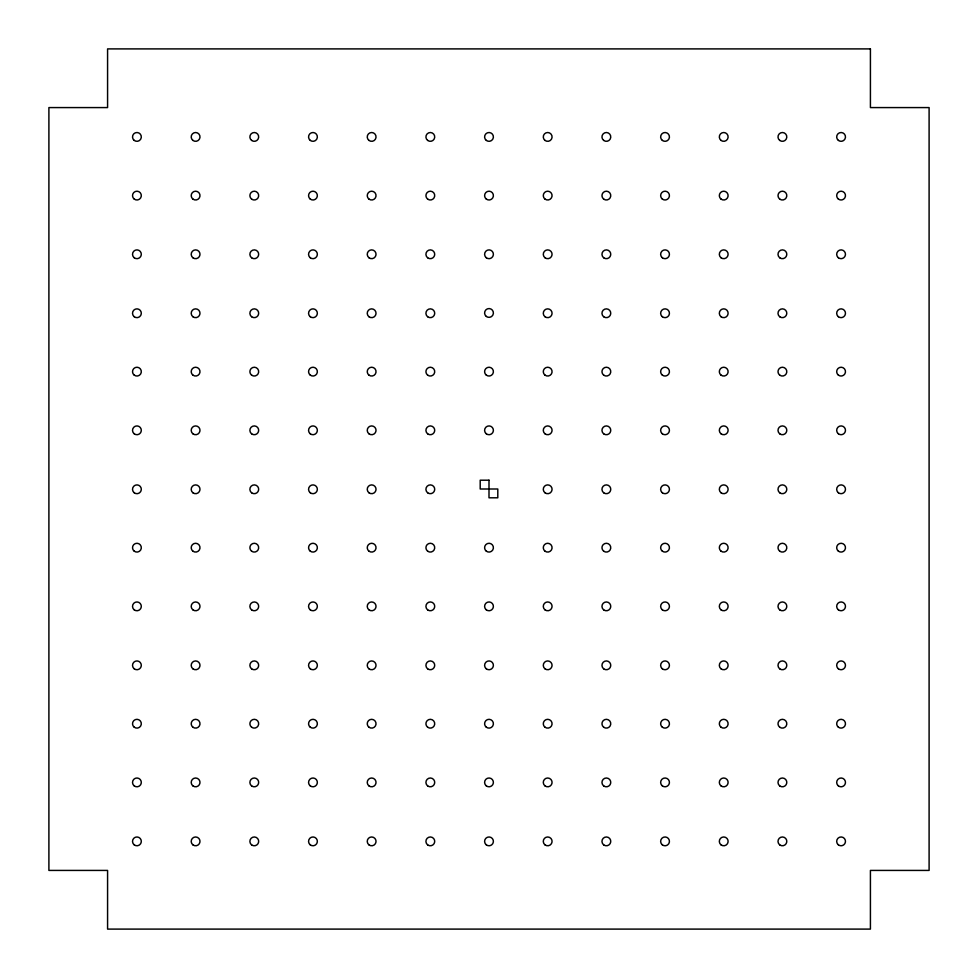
<?xml version="1.0" encoding="UTF-8"?>
<svg xmlns="http://www.w3.org/2000/svg" width="978" height="978" viewBox="0 0 978 978"><rect width="100%" height="100%" fill="white"/><g stroke="black" fill="none" stroke-linecap="round" stroke-linejoin="round"><path stroke-width="1.47" d="M870.42 48.9L107.58 48.9L107.58 107.58L48.9 107.58L48.9 870.42L107.58 870.42L107.58 929.1L870.42 929.1L870.42 870.42L929.1 870.42L929.1 107.58L870.42 107.58L870.42 48.9M489 480.198L480.198 480.198L480.198 489L497.802 489L497.802 497.802L489 497.802L489 480.198M368.95 375.124A4.401 4.401 0 0 0 376.004 372.227A4.401 4.401 0 0 0 369.965 367.569A4.401 4.401 0 0 0 368.95 375.124M427.63 375.124A4.401 4.401 0 0 0 434.684 372.227A4.401 4.401 0 0 0 428.645 367.569A4.401 4.401 0 0 0 427.63 375.124M486.31 375.124A4.401 4.401 0 0 0 493.364 372.227A4.401 4.401 0 0 0 487.325 367.569A4.401 4.401 0 0 0 486.31 375.124M427.63 433.804A4.401 4.401 0 0 0 434.684 430.907A4.401 4.401 0 0 0 428.645 426.249A4.401 4.401 0 0 0 427.63 433.804M368.95 433.804A4.401 4.401 0 0 0 376.004 430.907A4.401 4.401 0 0 0 369.965 426.249A4.401 4.401 0 0 0 368.95 433.804M310.27 433.804A4.401 4.401 0 0 0 317.324 430.907A4.401 4.401 0 0 0 311.285 426.249A4.401 4.401 0 0 0 310.27 433.804M427.63 492.778A4.401 4.401 0 0 0 434.684 489.88A4.401 4.401 0 0 0 428.645 485.222A4.401 4.401 0 0 0 427.63 492.778M368.95 492.778A4.401 4.401 0 0 0 376.004 489.88A4.401 4.401 0 0 0 369.965 485.222A4.401 4.401 0 0 0 368.95 492.778M310.27 492.778A4.401 4.401 0 0 0 317.324 489.88A4.401 4.401 0 0 0 311.285 485.222A4.401 4.401 0 0 0 310.27 492.778M310.27 375.124A4.401 4.401 0 0 0 317.324 372.227A4.401 4.401 0 0 0 311.285 367.569A4.401 4.401 0 0 0 310.27 375.124M427.63 199.084A4.401 4.401 0 0 0 434.684 196.187A4.401 4.401 0 0 0 428.645 191.529A4.401 4.401 0 0 0 427.63 199.084M427.63 257.764A4.401 4.401 0 0 0 434.684 254.867A4.401 4.401 0 0 0 428.645 250.209A4.401 4.401 0 0 0 427.63 257.764M427.63 316.738A4.401 4.401 0 0 0 434.684 313.84A4.401 4.401 0 0 0 428.645 309.182A4.401 4.401 0 0 0 427.63 316.738M368.95 199.084A4.401 4.401 0 0 0 376.004 196.187A4.401 4.401 0 0 0 369.965 191.529A4.401 4.401 0 0 0 368.95 199.084M368.95 257.764A4.401 4.401 0 0 0 376.004 254.867A4.401 4.401 0 0 0 369.965 250.209A4.401 4.401 0 0 0 368.95 257.764M368.95 316.738A4.401 4.401 0 0 0 376.004 313.84A4.401 4.401 0 0 0 369.965 309.182A4.401 4.401 0 0 0 368.95 316.738M310.27 199.084A4.401 4.401 0 0 0 317.324 196.187A4.401 4.401 0 0 0 311.285 191.529A4.401 4.401 0 0 0 310.27 199.084M310.27 257.764A4.401 4.401 0 0 0 317.324 254.867A4.401 4.401 0 0 0 311.285 250.209A4.401 4.401 0 0 0 310.27 257.764M310.27 316.738A4.401 4.401 0 0 0 317.324 313.84A4.401 4.401 0 0 0 311.285 309.182A4.401 4.401 0 0 0 310.27 316.738M427.63 551.164A4.401 4.401 0 0 0 434.684 548.267A4.401 4.401 0 0 0 428.645 543.609A4.401 4.401 0 0 0 427.63 551.164M427.63 609.844A4.401 4.401 0 0 0 434.684 606.947A4.401 4.401 0 0 0 428.645 602.289A4.401 4.401 0 0 0 427.63 609.844M427.63 668.818A4.401 4.401 0 0 0 434.684 665.92A4.401 4.401 0 0 0 428.645 661.262A4.401 4.401 0 0 0 427.63 668.818M368.95 551.164A4.401 4.401 0 0 0 376.004 548.267A4.401 4.401 0 0 0 369.965 543.609A4.401 4.401 0 0 0 368.95 551.164M368.95 609.844A4.401 4.401 0 0 0 376.004 606.947A4.401 4.401 0 0 0 369.965 602.289A4.401 4.401 0 0 0 368.95 609.844M368.95 668.818A4.401 4.401 0 0 0 376.004 665.92A4.401 4.401 0 0 0 369.965 661.262A4.401 4.401 0 0 0 368.95 668.818M310.27 551.164A4.401 4.401 0 0 0 317.324 548.267A4.401 4.401 0 0 0 311.285 543.609A4.401 4.401 0 0 0 310.27 551.164M310.27 609.844A4.401 4.401 0 0 0 317.324 606.947A4.401 4.401 0 0 0 311.285 602.289A4.401 4.401 0 0 0 310.27 609.844M310.27 668.818A4.401 4.401 0 0 0 317.324 665.92A4.401 4.401 0 0 0 311.285 661.262A4.401 4.401 0 0 0 310.27 668.818M662.35 199.084A4.401 4.401 0 0 0 669.404 196.187A4.401 4.401 0 0 0 663.365 191.529A4.401 4.401 0 0 0 662.35 199.084M662.35 257.764A4.401 4.401 0 0 0 669.404 254.867A4.401 4.401 0 0 0 663.365 250.209A4.401 4.401 0 0 0 662.35 257.764M662.35 316.738A4.401 4.401 0 0 0 669.404 313.84A4.401 4.401 0 0 0 663.365 309.182A4.401 4.401 0 0 0 662.35 316.738M662.35 375.124A4.401 4.401 0 0 0 669.404 372.227A4.401 4.401 0 0 0 663.365 367.569A4.401 4.401 0 0 0 662.35 375.124M662.35 433.804A4.401 4.401 0 0 0 669.404 430.907A4.401 4.401 0 0 0 663.365 426.249A4.401 4.401 0 0 0 662.35 433.804M662.35 492.778A4.401 4.401 0 0 0 669.404 489.88A4.401 4.401 0 0 0 663.365 485.222A4.401 4.401 0 0 0 662.35 492.778M662.35 551.164A4.401 4.401 0 0 0 669.404 548.267A4.401 4.401 0 0 0 663.365 543.609A4.401 4.401 0 0 0 662.35 551.164M662.35 609.844A4.401 4.401 0 0 0 669.404 606.947A4.401 4.401 0 0 0 663.365 602.289A4.401 4.401 0 0 0 662.35 609.844M662.35 668.818A4.401 4.401 0 0 0 669.404 665.92A4.401 4.401 0 0 0 663.365 661.262A4.401 4.401 0 0 0 662.35 668.818M603.67 199.084A4.401 4.401 0 0 0 610.724 196.187A4.401 4.401 0 0 0 604.685 191.529A4.401 4.401 0 0 0 603.67 199.084M603.67 257.764A4.401 4.401 0 0 0 610.724 254.867A4.401 4.401 0 0 0 604.685 250.209A4.401 4.401 0 0 0 603.67 257.764M603.67 316.738A4.401 4.401 0 0 0 610.724 313.84A4.401 4.401 0 0 0 604.685 309.182A4.401 4.401 0 0 0 603.67 316.738M603.67 375.124A4.401 4.401 0 0 0 610.724 372.227A4.401 4.401 0 0 0 604.685 367.569A4.401 4.401 0 0 0 603.67 375.124M603.67 433.804A4.401 4.401 0 0 0 610.724 430.907A4.401 4.401 0 0 0 604.685 426.249A4.401 4.401 0 0 0 603.67 433.804M603.67 492.778A4.401 4.401 0 0 0 610.724 489.88A4.401 4.401 0 0 0 604.685 485.222A4.401 4.401 0 0 0 603.67 492.778M603.67 551.164A4.401 4.401 0 0 0 610.724 548.267A4.401 4.401 0 0 0 604.685 543.609A4.401 4.401 0 0 0 603.67 551.164M603.67 609.844A4.401 4.401 0 0 0 610.724 606.947A4.401 4.401 0 0 0 604.685 602.289A4.401 4.401 0 0 0 603.67 609.844M603.67 668.818A4.401 4.401 0 0 0 610.724 665.92A4.401 4.401 0 0 0 604.685 661.262A4.401 4.401 0 0 0 603.67 668.818M544.99 199.084A4.401 4.401 0 0 0 552.044 196.187A4.401 4.401 0 0 0 546.005 191.529A4.401 4.401 0 0 0 544.99 199.084M544.99 257.764A4.401 4.401 0 0 0 552.044 254.867A4.401 4.401 0 0 0 546.005 250.209A4.401 4.401 0 0 0 544.99 257.764M544.99 316.738A4.401 4.401 0 0 0 552.044 313.84A4.401 4.401 0 0 0 546.005 309.182A4.401 4.401 0 0 0 544.99 316.738M544.99 375.124A4.401 4.401 0 0 0 552.044 372.227A4.401 4.401 0 0 0 546.005 367.569A4.401 4.401 0 0 0 544.99 375.124M544.99 433.804A4.401 4.401 0 0 0 552.044 430.907A4.401 4.401 0 0 0 546.005 426.249A4.401 4.401 0 0 0 544.99 433.804M544.99 492.778A4.401 4.401 0 0 0 552.044 489.88A4.401 4.401 0 0 0 546.005 485.222A4.401 4.401 0 0 0 544.99 492.778M544.99 551.164A4.401 4.401 0 0 0 552.044 548.267A4.401 4.401 0 0 0 546.005 543.609A4.401 4.401 0 0 0 544.99 551.164M544.99 609.844A4.401 4.401 0 0 0 552.044 606.947A4.401 4.401 0 0 0 546.005 602.289A4.401 4.401 0 0 0 544.99 609.844M544.99 668.818A4.401 4.401 0 0 0 552.044 665.92A4.401 4.401 0 0 0 546.005 661.262A4.401 4.401 0 0 0 544.99 668.818M662.35 727.204A4.401 4.401 0 0 0 669.404 724.307A4.401 4.401 0 0 0 663.365 719.649A4.401 4.401 0 0 0 662.35 727.204M662.35 785.884A4.401 4.401 0 0 0 669.404 782.987A4.401 4.401 0 0 0 663.365 778.329A4.401 4.401 0 0 0 662.35 785.884M662.35 844.858A4.401 4.401 0 0 0 669.404 841.96A4.401 4.401 0 0 0 663.365 837.302A4.401 4.401 0 0 0 662.35 844.858M603.67 727.204A4.401 4.401 0 0 0 610.724 724.307A4.401 4.401 0 0 0 604.685 719.649A4.401 4.401 0 0 0 603.67 727.204M603.67 785.884A4.401 4.401 0 0 0 610.724 782.987A4.401 4.401 0 0 0 604.685 778.329A4.401 4.401 0 0 0 603.67 785.884M603.67 844.858A4.401 4.401 0 0 0 610.724 841.96A4.401 4.401 0 0 0 604.685 837.302A4.401 4.401 0 0 0 603.67 844.858M544.99 727.204A4.401 4.401 0 0 0 552.044 724.307A4.401 4.401 0 0 0 546.005 719.649A4.401 4.401 0 0 0 544.99 727.204M544.99 785.884A4.401 4.401 0 0 0 552.044 782.987A4.401 4.401 0 0 0 546.005 778.329A4.401 4.401 0 0 0 544.99 785.884M544.99 844.858A4.401 4.401 0 0 0 552.044 841.96A4.401 4.401 0 0 0 546.005 837.302A4.401 4.401 0 0 0 544.99 844.858M427.63 727.204A4.401 4.401 0 0 0 434.684 724.307A4.401 4.401 0 0 0 428.645 719.649A4.401 4.401 0 0 0 427.63 727.204M427.63 785.884A4.401 4.401 0 0 0 434.684 782.987A4.401 4.401 0 0 0 428.645 778.329A4.401 4.401 0 0 0 427.63 785.884M427.63 844.858A4.401 4.401 0 0 0 434.684 841.96A4.401 4.401 0 0 0 428.645 837.302A4.401 4.401 0 0 0 427.63 844.858M368.95 727.204A4.401 4.401 0 0 0 376.004 724.307A4.401 4.401 0 0 0 369.965 719.649A4.401 4.401 0 0 0 368.95 727.204M368.95 785.884A4.401 4.401 0 0 0 376.004 782.987A4.401 4.401 0 0 0 369.965 778.329A4.401 4.401 0 0 0 368.95 785.884M368.95 844.858A4.401 4.401 0 0 0 376.004 841.96A4.401 4.401 0 0 0 369.965 837.302A4.401 4.401 0 0 0 368.95 844.858M310.27 727.204A4.401 4.401 0 0 0 317.324 724.307A4.401 4.401 0 0 0 311.285 719.649A4.401 4.401 0 0 0 310.27 727.204M310.27 785.884A4.401 4.401 0 0 0 317.324 782.987A4.401 4.401 0 0 0 311.285 778.329A4.401 4.401 0 0 0 310.27 785.884M310.27 844.858A4.401 4.401 0 0 0 317.324 841.96A4.401 4.401 0 0 0 311.285 837.302A4.401 4.401 0 0 0 310.27 844.858M486.31 551.164A4.401 4.401 0 0 0 493.364 548.267A4.401 4.401 0 0 0 487.325 543.609A4.401 4.401 0 0 0 486.31 551.164M486.31 609.844A4.401 4.401 0 0 0 493.364 606.947A4.401 4.401 0 0 0 487.325 602.289A4.401 4.401 0 0 0 486.31 609.844M486.31 668.818A4.401 4.401 0 0 0 493.364 665.92A4.401 4.401 0 0 0 487.325 661.262A4.401 4.401 0 0 0 486.31 668.818M486.31 727.204A4.401 4.401 0 0 0 493.364 724.307A4.401 4.401 0 0 0 487.325 719.649A4.401 4.401 0 0 0 486.31 727.204M486.31 785.884A4.401 4.401 0 0 0 493.364 782.987A4.401 4.401 0 0 0 487.325 778.329A4.401 4.401 0 0 0 486.31 785.884M486.31 844.858A4.401 4.401 0 0 0 493.364 841.96A4.401 4.401 0 0 0 487.325 837.302A4.401 4.401 0 0 0 486.31 844.858M486.31 433.804A4.401 4.401 0 0 0 493.364 430.907A4.401 4.401 0 0 0 487.325 426.249A4.401 4.401 0 0 0 486.31 433.804M486.31 257.764A4.401 4.401 0 0 0 493.364 254.867A4.401 4.401 0 0 0 487.325 250.209A4.401 4.401 0 0 0 486.31 257.764M486.31 316.444A4.401 4.401 0 0 0 493.364 313.547A4.401 4.401 0 0 0 487.325 308.889A4.401 4.401 0 0 0 486.31 316.444M486.31 199.084A4.401 4.401 0 0 0 493.364 196.187A4.401 4.401 0 0 0 487.325 191.529A4.401 4.401 0 0 0 486.31 199.084M838.39 199.084A4.401 4.401 0 0 0 845.444 196.187A4.401 4.401 0 0 0 839.405 191.529A4.401 4.401 0 0 0 838.39 199.084M838.39 257.764A4.401 4.401 0 0 0 845.444 254.867A4.401 4.401 0 0 0 839.405 250.209A4.401 4.401 0 0 0 838.39 257.764M838.39 316.738A4.401 4.401 0 0 0 845.444 313.84A4.401 4.401 0 0 0 839.405 309.182A4.401 4.401 0 0 0 838.39 316.738M838.39 375.124A4.401 4.401 0 0 0 845.444 372.227A4.401 4.401 0 0 0 839.405 367.569A4.401 4.401 0 0 0 838.39 375.124M838.39 433.804A4.401 4.401 0 0 0 845.444 430.907A4.401 4.401 0 0 0 839.405 426.249A4.401 4.401 0 0 0 838.39 433.804M838.39 492.778A4.401 4.401 0 0 0 845.444 489.88A4.401 4.401 0 0 0 839.405 485.222A4.401 4.401 0 0 0 838.39 492.778M838.39 551.164A4.401 4.401 0 0 0 845.444 548.267A4.401 4.401 0 0 0 839.405 543.609A4.401 4.401 0 0 0 838.39 551.164M838.39 609.844A4.401 4.401 0 0 0 845.444 606.947A4.401 4.401 0 0 0 839.405 602.289A4.401 4.401 0 0 0 838.39 609.844M838.39 668.818A4.401 4.401 0 0 0 845.444 665.92A4.401 4.401 0 0 0 839.405 661.262A4.401 4.401 0 0 0 838.39 668.818M838.39 727.204A4.401 4.401 0 0 0 845.444 724.307A4.401 4.401 0 0 0 839.405 719.649A4.401 4.401 0 0 0 838.39 727.204M838.39 785.884A4.401 4.401 0 0 0 845.444 782.987A4.401 4.401 0 0 0 839.405 778.329A4.401 4.401 0 0 0 838.39 785.884M838.39 844.858A4.401 4.401 0 0 0 845.444 841.96A4.401 4.401 0 0 0 839.405 837.302A4.401 4.401 0 0 0 838.39 844.858M779.71 199.084A4.401 4.401 0 0 0 786.764 196.187A4.401 4.401 0 0 0 780.725 191.529A4.401 4.401 0 0 0 779.71 199.084M779.71 257.764A4.401 4.401 0 0 0 786.764 254.867A4.401 4.401 0 0 0 780.725 250.209A4.401 4.401 0 0 0 779.71 257.764M779.71 316.738A4.401 4.401 0 0 0 786.764 313.84A4.401 4.401 0 0 0 780.725 309.182A4.401 4.401 0 0 0 779.71 316.738M779.71 375.124A4.401 4.401 0 0 0 786.764 372.227A4.401 4.401 0 0 0 780.725 367.569A4.401 4.401 0 0 0 779.71 375.124M779.71 433.804A4.401 4.401 0 0 0 786.764 430.907A4.401 4.401 0 0 0 780.725 426.249A4.401 4.401 0 0 0 779.71 433.804M779.71 492.778A4.401 4.401 0 0 0 786.764 489.88A4.401 4.401 0 0 0 780.725 485.222A4.401 4.401 0 0 0 779.71 492.778M779.71 551.164A4.401 4.401 0 0 0 786.764 548.267A4.401 4.401 0 0 0 780.725 543.609A4.401 4.401 0 0 0 779.71 551.164M779.71 609.844A4.401 4.401 0 0 0 786.764 606.947A4.401 4.401 0 0 0 780.725 602.289A4.401 4.401 0 0 0 779.71 609.844M779.71 668.818A4.401 4.401 0 0 0 786.764 665.92A4.401 4.401 0 0 0 780.725 661.262A4.401 4.401 0 0 0 779.71 668.818M779.71 727.204A4.401 4.401 0 0 0 786.764 724.307A4.401 4.401 0 0 0 780.725 719.649A4.401 4.401 0 0 0 779.71 727.204M779.71 785.884A4.401 4.401 0 0 0 786.764 782.987A4.401 4.401 0 0 0 780.725 778.329A4.401 4.401 0 0 0 779.71 785.884M779.71 844.858A4.401 4.401 0 0 0 786.764 841.96A4.401 4.401 0 0 0 780.725 837.302A4.401 4.401 0 0 0 779.71 844.858M721.03 199.084A4.401 4.401 0 0 0 728.084 196.187A4.401 4.401 0 0 0 722.045 191.529A4.401 4.401 0 0 0 721.03 199.084M721.03 257.764A4.401 4.401 0 0 0 728.084 254.867A4.401 4.401 0 0 0 722.045 250.209A4.401 4.401 0 0 0 721.03 257.764M721.03 316.738A4.401 4.401 0 0 0 728.084 313.84A4.401 4.401 0 0 0 722.045 309.182A4.401 4.401 0 0 0 721.03 316.738M721.03 375.124A4.401 4.401 0 0 0 728.084 372.227A4.401 4.401 0 0 0 722.045 367.569A4.401 4.401 0 0 0 721.03 375.124M721.03 433.804A4.401 4.401 0 0 0 728.084 430.907A4.401 4.401 0 0 0 722.045 426.249A4.401 4.401 0 0 0 721.03 433.804M721.03 492.778A4.401 4.401 0 0 0 728.084 489.88A4.401 4.401 0 0 0 722.045 485.222A4.401 4.401 0 0 0 721.03 492.778M721.03 551.164A4.401 4.401 0 0 0 728.084 548.267A4.401 4.401 0 0 0 722.045 543.609A4.401 4.401 0 0 0 721.03 551.164M721.03 609.844A4.401 4.401 0 0 0 728.084 606.947A4.401 4.401 0 0 0 722.045 602.289A4.401 4.401 0 0 0 721.03 609.844M721.03 668.818A4.401 4.401 0 0 0 728.084 665.92A4.401 4.401 0 0 0 722.045 661.262A4.401 4.401 0 0 0 721.03 668.818M721.03 727.204A4.401 4.401 0 0 0 728.084 724.307A4.401 4.401 0 0 0 722.045 719.649A4.401 4.401 0 0 0 721.03 727.204M721.03 785.884A4.401 4.401 0 0 0 728.084 782.987A4.401 4.401 0 0 0 722.045 778.329A4.401 4.401 0 0 0 721.03 785.884M721.03 844.858A4.401 4.401 0 0 0 728.084 841.96A4.401 4.401 0 0 0 722.045 837.302A4.401 4.401 0 0 0 721.03 844.858M838.39 140.404A4.401 4.401 0 0 0 845.444 137.507A4.401 4.401 0 0 0 839.405 132.849A4.401 4.401 0 0 0 838.39 140.404M779.71 140.404A4.401 4.401 0 0 0 786.764 137.507A4.401 4.401 0 0 0 780.725 132.849A4.401 4.401 0 0 0 779.71 140.404M721.03 140.404A4.401 4.401 0 0 0 728.084 137.507A4.401 4.401 0 0 0 722.045 132.849A4.401 4.401 0 0 0 721.03 140.404M662.35 140.404A4.401 4.401 0 0 0 669.404 137.507A4.401 4.401 0 0 0 663.365 132.849A4.401 4.401 0 0 0 662.35 140.404M603.67 140.404A4.401 4.401 0 0 0 610.724 137.507A4.401 4.401 0 0 0 604.685 132.849A4.401 4.401 0 0 0 603.67 140.404M544.99 140.404A4.401 4.401 0 0 0 552.044 137.507A4.401 4.401 0 0 0 546.005 132.849A4.401 4.401 0 0 0 544.99 140.404M486.31 140.404A4.401 4.401 0 0 0 493.364 137.507A4.401 4.401 0 0 0 487.325 132.849A4.401 4.401 0 0 0 486.31 140.404M427.63 140.404A4.401 4.401 0 0 0 434.684 137.507A4.401 4.401 0 0 0 428.645 132.849A4.401 4.401 0 0 0 427.63 140.404M368.95 140.404A4.401 4.401 0 0 0 376.004 137.507A4.401 4.401 0 0 0 369.965 132.849A4.401 4.401 0 0 0 368.95 140.404M310.27 140.404A4.401 4.401 0 0 0 317.324 137.507A4.401 4.401 0 0 0 311.285 132.849A4.401 4.401 0 0 0 310.27 140.404M251.59 140.404A4.401 4.401 0 0 0 258.644 137.507A4.401 4.401 0 0 0 252.605 132.849A4.401 4.401 0 0 0 251.59 140.404M251.59 199.084A4.401 4.401 0 0 0 258.644 196.187A4.401 4.401 0 0 0 252.605 191.529A4.401 4.401 0 0 0 251.59 199.084M251.59 257.764A4.401 4.401 0 0 0 258.644 254.867A4.401 4.401 0 0 0 252.605 250.209A4.401 4.401 0 0 0 251.59 257.764M251.59 316.738A4.401 4.401 0 0 0 258.644 313.84A4.401 4.401 0 0 0 252.605 309.182A4.401 4.401 0 0 0 251.59 316.738M251.59 375.124A4.401 4.401 0 0 0 258.644 372.227A4.401 4.401 0 0 0 252.605 367.569A4.401 4.401 0 0 0 251.59 375.124M251.59 433.804A4.401 4.401 0 0 0 258.644 430.907A4.401 4.401 0 0 0 252.605 426.249A4.401 4.401 0 0 0 251.59 433.804M251.59 492.778A4.401 4.401 0 0 0 258.644 489.88A4.401 4.401 0 0 0 252.605 485.222A4.401 4.401 0 0 0 251.59 492.778M251.59 551.164A4.401 4.401 0 0 0 258.644 548.267A4.401 4.401 0 0 0 252.605 543.609A4.401 4.401 0 0 0 251.59 551.164M251.59 609.844A4.401 4.401 0 0 0 258.644 606.947A4.401 4.401 0 0 0 252.605 602.289A4.401 4.401 0 0 0 251.59 609.844M251.59 668.818A4.401 4.401 0 0 0 258.644 665.92A4.401 4.401 0 0 0 252.605 661.262A4.401 4.401 0 0 0 251.59 668.818M251.59 727.204A4.401 4.401 0 0 0 258.644 724.307A4.401 4.401 0 0 0 252.605 719.649A4.401 4.401 0 0 0 251.59 727.204M251.59 785.884A4.401 4.401 0 0 0 258.644 782.987A4.401 4.401 0 0 0 252.605 778.329A4.401 4.401 0 0 0 251.59 785.884M251.59 844.858A4.401 4.401 0 0 0 258.644 841.96A4.401 4.401 0 0 0 252.605 837.302A4.401 4.401 0 0 0 251.59 844.858M192.911 140.404A4.401 4.401 0 0 0 199.964 137.507A4.401 4.401 0 0 0 193.925 132.849A4.401 4.401 0 0 0 192.911 140.404M192.911 199.084A4.401 4.401 0 0 0 199.964 196.187A4.401 4.401 0 0 0 193.925 191.529A4.401 4.401 0 0 0 192.911 199.084M192.911 257.764A4.401 4.401 0 0 0 199.964 254.867A4.401 4.401 0 0 0 193.925 250.209A4.401 4.401 0 0 0 192.911 257.764M192.911 316.738A4.401 4.401 0 0 0 199.964 313.84A4.401 4.401 0 0 0 193.925 309.182A4.401 4.401 0 0 0 192.911 316.738M192.911 375.124A4.401 4.401 0 0 0 199.964 372.227A4.401 4.401 0 0 0 193.925 367.569A4.401 4.401 0 0 0 192.911 375.124M192.911 433.804A4.401 4.401 0 0 0 199.964 430.907A4.401 4.401 0 0 0 193.925 426.249A4.401 4.401 0 0 0 192.911 433.804M192.911 492.778A4.401 4.401 0 0 0 199.964 489.88A4.401 4.401 0 0 0 193.925 485.222A4.401 4.401 0 0 0 192.911 492.778M192.911 551.164A4.401 4.401 0 0 0 199.964 548.267A4.401 4.401 0 0 0 193.925 543.609A4.401 4.401 0 0 0 192.911 551.164M192.911 609.844A4.401 4.401 0 0 0 199.964 606.947A4.401 4.401 0 0 0 193.925 602.289A4.401 4.401 0 0 0 192.911 609.844M192.911 668.818A4.401 4.401 0 0 0 199.964 665.92A4.401 4.401 0 0 0 193.925 661.262A4.401 4.401 0 0 0 192.911 668.818M192.911 727.204A4.401 4.401 0 0 0 199.964 724.307A4.401 4.401 0 0 0 193.925 719.649A4.401 4.401 0 0 0 192.911 727.204M192.911 785.884A4.401 4.401 0 0 0 199.964 782.987A4.401 4.401 0 0 0 193.925 778.329A4.401 4.401 0 0 0 192.911 785.884M192.911 844.858A4.401 4.401 0 0 0 199.964 841.96A4.401 4.401 0 0 0 193.925 837.302A4.401 4.401 0 0 0 192.911 844.858M134.23 140.404A4.401 4.401 0 0 0 141.284 137.507A4.401 4.401 0 0 0 135.245 132.849A4.401 4.401 0 0 0 134.23 140.404M134.23 199.084A4.401 4.401 0 0 0 141.284 196.187A4.401 4.401 0 0 0 135.245 191.529A4.401 4.401 0 0 0 134.23 199.084M134.23 257.764A4.401 4.401 0 0 0 141.284 254.867A4.401 4.401 0 0 0 135.245 250.209A4.401 4.401 0 0 0 134.23 257.764M134.23 316.738A4.401 4.401 0 0 0 141.284 313.84A4.401 4.401 0 0 0 135.245 309.182A4.401 4.401 0 0 0 134.23 316.738M134.23 375.124A4.401 4.401 0 0 0 141.284 372.227A4.401 4.401 0 0 0 135.245 367.569A4.401 4.401 0 0 0 134.23 375.124M134.23 433.804A4.401 4.401 0 0 0 141.284 430.907A4.401 4.401 0 0 0 135.245 426.249A4.401 4.401 0 0 0 134.23 433.804M134.23 492.778A4.401 4.401 0 0 0 141.284 489.88A4.401 4.401 0 0 0 135.245 485.222A4.401 4.401 0 0 0 134.23 492.778M134.23 551.164A4.401 4.401 0 0 0 141.284 548.267A4.401 4.401 0 0 0 135.245 543.609A4.401 4.401 0 0 0 134.23 551.164M134.23 609.844A4.401 4.401 0 0 0 141.284 606.947A4.401 4.401 0 0 0 135.245 602.289A4.401 4.401 0 0 0 134.23 609.844M134.23 668.818A4.401 4.401 0 0 0 141.284 665.92A4.401 4.401 0 0 0 135.245 661.262A4.401 4.401 0 0 0 134.23 668.818M134.23 727.204A4.401 4.401 0 0 0 141.284 724.307A4.401 4.401 0 0 0 135.245 719.649A4.401 4.401 0 0 0 134.23 727.204M134.23 785.884A4.401 4.401 0 0 0 141.284 782.987A4.401 4.401 0 0 0 135.245 778.329A4.401 4.401 0 0 0 134.23 785.884M134.23 844.858A4.401 4.401 0 0 0 141.284 841.96A4.401 4.401 0 0 0 135.245 837.302A4.401 4.401 0 0 0 134.23 844.858"/></g></svg>
